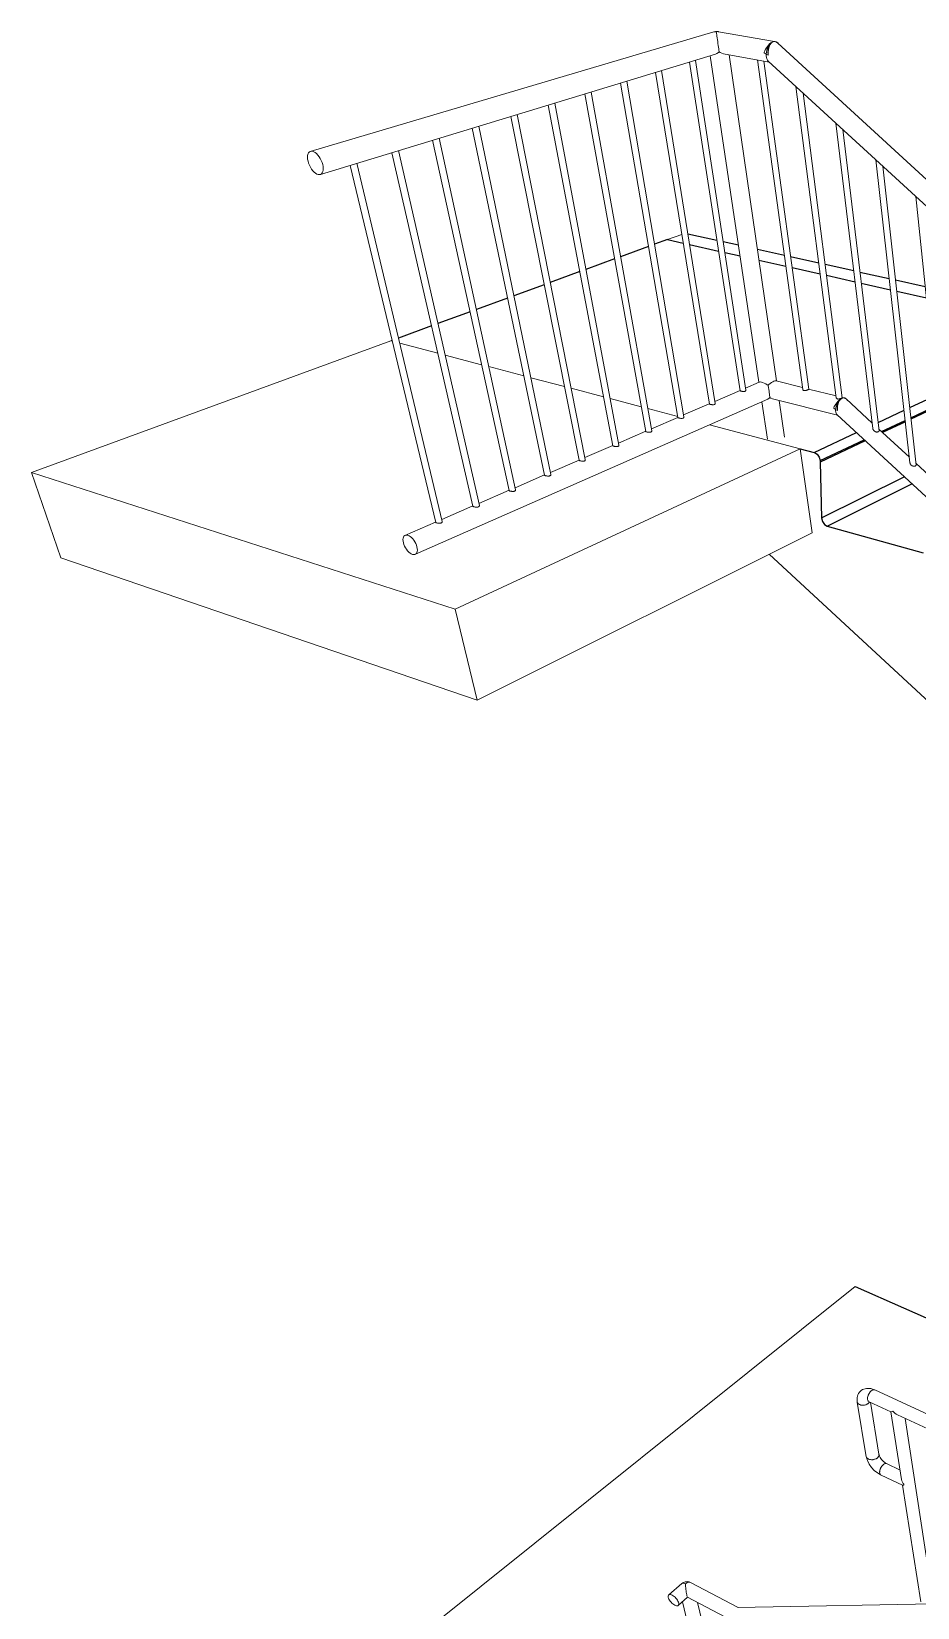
# Model space of a CAD drawing. Header units: millimetres. Extents: x 14140 to 38780, y -11415 to 1223.
# Drawn here: x 14140 to 17777, y -7166 to -699 of the extents above; entities that cross this region are included whole.
import ezdxf

# ---------------------------------------------------------------- set-up
doc = ezdxf.new("R2010")
doc.units = ezdxf.units.MM
doc.header["$MEASUREMENT"] = 0
for name, color, linetype in [('NewA-Ee_30_40-M_Floors', 7, 'Continuous'), ('NewA-Ee_35_10-M_StairsInternal', 7, 'Continuous'), ('NewA-Ss_25_15_60_05-M_BalustradeAndGuardingSystems', 7, 'Continuous')]:
    doc.layers.add(name, color=color, linetype=linetype)

# ---------------------------------------------------------------- blocks, each defined once
blk = doc.blocks.new('Section Elem_2_1', base_point=(19526.4, -6082.6))
at = {"layer": 'NewA-Ee_35_10-M_StairsInternal', "linetype": 'Continuous'}
for p, q in [((16673, -1580.7), (16558.2, -1622.7)), ((16750.3, -1552.4), (16697.3, -1571.8)), ((16750.3, -1552.4), (16814.8, -1566.9)), ((16841.2, -1572.8), (16959.9, -1599.5)), ((16985.7, -1605.2), (17048.3, -1619.3)), ((16533.6, -1631.7), (16415.7, -1674.9)), ((17126.1, -1636.8), (17236.4, -1661.6)), ((17261.8, -1667.3), (17377.4, -1693.3)), ((16244.3, -1737.6), (16119.8, -1783.2)), ((16390.7, -1684), (16269.6, -1728.3)), ((17402.9, -1699), (17520.5, -1725.4)), ((17546.1, -1731.2), (17665.7, -1758)), ((16094.2, -1792.6), (15966.2, -1839.4)), ((17691.4, -1763.8), (17813.2, -1791.2)), ((15940.1, -1849), (15808.5, -1897.2)), ((15782.1, -1906.8), (15646.6, -1956.4)), ((15619.9, -1966.2), (15615.6, -1967.8)), ((17744.7, -2241.9), (17854.8, -2190.3)), ((17614.7, -2302.8), (17721.6, -2252.7)), ((17749.3, -2283.4), (17859.1, -2231.5)), ((17859.7, -2237.6), (17750, -2289.6)), ((17629, -2340.2), (17726.3, -2294.3)), ((17727, -2300.4), (17633.7, -2344.6)), ((17352.6, -2425.5), (17525.7, -2344.4)), ((17376.7, -2459.5), (17557.7, -2373.9)), ((17562.5, -2378.3), (17376.8, -2466.2)), ((17295.4, -2410.5), (17352.6, -2425.5)), ((17352.6, -2425.5), (17353.9, -2425.8)), ((17353.9, -2425.8), (17364.8, -2432.6)), ((17364.8, -2432.6), (17373.3, -2445.1)), ((17373.3, -2445.1), (17376.7, -2459.5)), ((17376.7, -2459.5), (17376.8, -2466.2)), ((17376.8, -2466.2), (17382.7, -2694.2)), ((17382.7, -2694.2), (17722.6, -2525.9)), ((17406.4, -2728.5), (17754, -2554.9)), ((17382.7, -2694.2), (17386.5, -2708.7)), ((17386.5, -2708.7), (17395.3, -2721.3)), ((17395.3, -2721.3), (17406.4, -2728.5)), ((17406.4, -2728.5), (17799.4, -2838)), ((20722.2, -6133.5), (17168.2, -2843.6))]:
    blk.add_line(p, q, dxfattribs=at)
blk = doc.blocks.new('Section Elem_4_1', base_point=(19526.4, -6082.6))
at = {"layer": 'NewA-Ee_30_40-M_Floors', "color": 6, "linetype": 'Continuous', "lineweight": 13}
for p, q in [((16809, -1530.8), (16750.3, -1552.3)), ((16750.3, -1552.3), (16814.8, -1566.8)), ((16750.3, -1552.4), (16750.3, -1552.3)), ((16841.2, -1572.7), (16959.9, -1599.4)), ((16985.7, -1605.2), (17048.3, -1619.3)), ((17126.1, -1636.8), (17236.4, -1661.5)), ((17261.8, -1667.2), (17377.4, -1693.2)), ((17402.9, -1698.9), (17520.5, -1725.4)), ((17546.1, -1731.1), (17665.7, -1758)), ((17691.4, -1763.8), (17813.2, -1791.1)), ((17839, -1796.9), (17962.9, -1824.8)), ((17988.8, -1830.6), (18086.1, -1852.5)), ((18086.1, -1852.5), (18113.4, -1840.3)), ((18086.1, -1852.5), (18086.1, -1852.5)), ((18138, -1829.4), (18152.6, -1822.9))]:
    blk.add_line(p, q, dxfattribs=at)
at = {"layer": 'NewA-Ee_30_40-M_Floors', "linetype": 'Continuous'}
for p, q in [((16953.2, -1556.1), (16834.2, -1529.6)), ((17041.8, -1575.8), (16979, -1561.8)), ((17230.4, -1617.7), (17119.8, -1593.1)), ((17371.7, -1649.2), (17255.8, -1623.4)), ((17515.1, -1681.1), (17397.2, -1654.8)), ((17660.7, -1713.5), (17540.7, -1686.8)), ((17808.5, -1746.3), (17686.4, -1719.2)), ((17958.6, -1779.7), (17834.4, -1752.1)), ((18111.1, -1813.6), (17984.6, -1785.5)), ((18152.6, -1822.9), (18137.1, -1819.4)), ((18152.6, -1822.9), (18156.4, -1868.3))]:
    blk.add_line(p, q, dxfattribs=at)
blk = doc.blocks.new('Section Elem_5_1', base_point=(19526.4, -6082.6))
at = {"layer": 'NewA-Ee_30_40-M_Floors', "color": 6, "linetype": 'Continuous', "lineweight": 13}
for p, q in [((15615.5, -1967.7), (14140, -2507.9)), ((15620.5, -1969.1), (15615.5, -1967.7)), ((15807.7, -2018.4), (15651.6, -1977.3)), ((15987.6, -2065.8), (15837.9, -2026.3)), ((16160.7, -2111.4), (16017, -2073.5)), ((16327.4, -2155.3), (16189.4, -2119)), ((16488.1, -2197.7), (16355.3, -2162.7)), ((16643, -2238.5), (16515.3, -2204.8)), ((16792.4, -2277.9), (16669.5, -2245.5)), ((17295.4, -2410.4), (16923, -2312.3)), ((15878.8, -3068.4), (17295.4, -2410.4)), ((17344.1, -2755.9), (17295.4, -2410.4)), ((14140, -2507.9), (15878.8, -3068.4)), ((14140, -2507.9), (14259.8, -2857.8)), ((15968.7, -3442.1), (17344.1, -2755.9)), ((14259.8, -2857.8), (15968.7, -3442.1)), ((15968.7, -3442.1), (15878.8, -3068.4))]:
    blk.add_line(p, q, dxfattribs=at)
blk = doc.blocks.new('Section Elem_6_1', base_point=(19526.4, -6082.6))
at = {"layer": 'NewA-Ee_30_40-M_Floors', "color": 6, "linetype": 'Continuous', "lineweight": 13}
blk.add_line((17520.6, -5848.7), (15765.8, -7254.6), dxfattribs=at)
at = {"layer": 'NewA-Ee_30_40-M_Floors', "linetype": 'Continuous'}
blk.add_line((17520.6, -5848.7), (18629.3, -6336.3), dxfattribs=at)
blk = doc.blocks.new('Section Elem_8_1', base_point=(19526.4, -6082.6))
at = {"layer": 'NewA-Ss_25_15_60_05-M_BalustradeAndGuardingSystems', "color": 6, "linetype": 'Continuous', "lineweight": 13}
for p, q in [((16941.4, -700.4), (15283.6, -1190.5)), ((16941.4, -700.4), (16946, -699.3)), ((16943.2, -699.9), (16941.4, -700.4)), ((16943.2, -699.9), (16946.9, -699.1)), ((16946, -699.3), (16950.9, -699.5)), ((16947.9, -698.9), (16946.9, -699.1)), ((16949, -698.7), (16947.9, -698.9)), ((16950.2, -698.6), (16949, -698.7)), ((16951.4, -698.5), (16950.2, -698.6)), ((16955.7, -698.8), (16950.9, -699.5)), ((16950.9, -699.5), (16951.3, -702.5)), ((16951.3, -702.5), (16951.8, -706.6)), ((16952.5, -698.5), (16951.4, -698.5)), ((16951.8, -706.6), (16952.6, -711.8)), ((16953.7, -698.6), (16952.5, -698.5)), ((16954.7, -698.6), (16953.7, -698.6)), ((16958.7, -699.1), (16954.7, -698.6)), ((16960.5, -699.4), (16955.7, -698.8)), ((16960.5, -699.4), (16958.7, -699.1)), ((17189.8, -739.8), (16960.5, -699.4)), ((16952.6, -711.8), (16953.5, -718)), ((16953.5, -718), (16954.4, -724.9)), ((16954.4, -724.9), (16955.5, -732.4)), ((16955.5, -732.4), (16956.6, -740.1)), ((16956.6, -740.1), (16957.8, -748)), ((16957.8, -748), (16958.9, -755.6)), ((16958.9, -755.6), (16960, -762.8)), ((16960, -762.8), (16960.9, -769.4)), ((16960.9, -769.4), (16961.8, -775.2)), ((16961.8, -775.2), (16962.5, -779.9)), ((17150, -777.6), (17152.9, -771.4)), ((17152.9, -771.4), (17156.4, -765.3)), ((17156.4, -765.3), (17160.5, -759.5)), ((17158, -776.1), (17160.3, -768.9)), ((17160.3, -768.9), (17163.3, -762.1)), ((17160.5, -759.5), (17165, -754.1)), ((17163.1, -777), (17164.2, -769.5)), ((17163.3, -762.1), (17166.9, -755.9)), ((17164.6, -772.8), (17163.7, -781.3)), ((17164.2, -769.5), (17166, -762.5)), ((17166.3, -764.8), (17164.6, -772.8)), ((17165, -754.1), (17169.8, -749.5)), ((17166, -762.5), (17168.6, -756.2)), ((17168.8, -757.7), (17166.3, -764.8)), ((17166.9, -755.9), (17170.9, -750.5)), ((17168.6, -756.2), (17171.9, -750.7)), ((17172, -751.5), (17168.8, -757.7)), ((17169.8, -749.5), (17174.8, -745.6)), ((17170.9, -750.5), (17175.3, -746.1)), ((17171.9, -750.7), (17175.7, -746.2)), ((17175.7, -746.5), (17172, -751.5)), ((17174.8, -745.6), (17179.7, -742.6)), ((17175.3, -746.1), (17180, -742.8)), ((17180, -742.8), (17175.7, -746.5)), ((17175.7, -746.2), (17180, -742.8)), ((17179.7, -742.6), (17184.5, -740.7)), ((17184.5, -740.7), (17189.1, -739.8)), ((17189.1, -739.8), (17193.1, -740)), ((17194.1, -740.9), (17189.3, -740)), ((17189.3, -740), (17194.1, -740.5)), ((17189.3, -740), (17193.7, -740.5)), ((17193.1, -740), (17196.7, -741.2)), ((17193.7, -740.5), (17194.1, -740.5)), ((17194.1, -740.5), (17198.8, -742.4)), ((17198.9, -743.2), (17194.1, -740.9)), ((17196.7, -741.2), (17197.6, -741.9)), ((17198.8, -742.4), (17203.2, -745.6)), ((17203.3, -747), (17198.9, -743.2)), ((17203.2, -745.6), (17207.2, -749.9)), ((17203.3, -747), (22734.3, -5815.2)), ((17207.2, -749.9), (17208.2, -751.5)), ((16947.5, -791.8), (15326.4, -1284.7)), ((16840.3, -824.4), (17048.3, -2172.6)), ((16865.2, -816.8), (17072, -2170.1)), ((16925.8, -798.4), (17125.6, -2138)), ((16953.6, -788.9), (16947.5, -791.8)), ((16959.7, -784.5), (16953.6, -788.9)), ((16962.8, -781.7), (16959.7, -784.5)), ((16962.5, -779.9), (16962.8, -781.7)), ((16966.6, -784.2), (16962.8, -781.7)), ((16974, -787.8), (16966.6, -784.2)), ((16980.8, -790), (16974, -787.8)), ((16980.8, -790), (17168.2, -823.9)), ((17004.3, -794.2), (17197.8, -2132.6)), ((17119.5, -815.1), (17306.4, -2167.8)), ((17146, -819.9), (17330.1, -2166.7)), ((17147.4, -786.3), (17147.9, -783.8)), ((17147.4, -786.3), (17155.7, -790.9)), ((17147.9, -783.8), (17150, -777.6)), ((17155.7, -790.9), (17156.4, -783.5)), ((17164, -795.3), (17155.7, -790.9)), ((17155.7, -790.9), (17155.7, -798)), ((17155.7, -798), (17156.6, -804.6)), ((17156.4, -783.5), (17158, -776.1)), ((17156.6, -804.6), (17158.3, -810.6)), ((17158.3, -810.6), (17160.7, -815.7)), ((17160.7, -815.7), (17163.7, -819.8)), ((17162.9, -784.7), (17163.1, -777)), ((17163.5, -792.3), (17162.9, -784.7)), ((17164, -795.3), (17163.5, -792.3)), ((17163.7, -781.3), (17163.6, -790.1)), ((17163.6, -790.1), (17164, -795.3)), ((22685.3, -5882), (17163.7, -819.8)), ((16583.6, -902.4), (16817.6, -2280.2)), ((16700.9, -866.7), (16922.3, -2227.1)), ((16726.2, -859.1), (16946.2, -2224.5)), ((16411.5, -954.7), (16661.2, -2339.9)), ((16437.5, -946.8), (16685.9, -2337.3)), ((16558.1, -910.2), (16793.3, -2282.9)), ((17277.5, -924.1), (17443.5, -2202.2)), ((17306.8, -951), (17467.4, -2201.1)), ((16261.2, -1000.4), (16526.1, -2398.4)), ((16287.5, -992.4), (16551.1, -2395.6)), ((15948.6, -1095.5), (16245.9, -2519.5)), ((15975.7, -1087.2), (16271.7, -2516.7)), ((16107, -1047.3), (16387.7, -2458.2)), ((16133.7, -1039.2), (16413.1, -2455.4)), ((17441.4, -1074.3), (17593.7, -2328.1)), ((15786, -1144.9), (16100.7, -2582.4)), ((15813.5, -1136.6), (16126.9, -2579.4)), ((17470.4, -1101), (17618.8, -2337.4)), ((15273, -1208), (15272.7, -1215)), ((15272.7, -1215), (15273.4, -1222.8)), ((15274.3, -1201.9), (15273, -1208)), ((15273.4, -1222.8), (15275, -1230.9)), ((15276.6, -1196.8), (15274.3, -1201.9)), ((15279.7, -1193), (15276.6, -1196.8)), ((15283.6, -1190.5), (15279.7, -1193)), ((15288.1, -1189.5), (15283.6, -1190.5)), ((15293.2, -1189.9), (15288.1, -1189.5)), ((15298.6, -1191.8), (15293.2, -1189.9)), ((15304.2, -1195.1), (15298.6, -1191.8)), ((15309.9, -1199.7), (15304.2, -1195.1)), ((15315.4, -1205.5), (15309.9, -1199.7)), ((15320.6, -1212.2), (15315.4, -1205.5)), ((15325.3, -1219.7), (15320.6, -1212.2)), ((15329.4, -1227.8), (15325.3, -1219.7)), ((15332.7, -1236.1), (15329.4, -1227.8)), ((15619, -1195.7), (15951.8, -2646.7)), ((15646.9, -1187.2), (15978.4, -2643.7)), ((17605.5, -1224.8), (17745.9, -2468.4)), ((15275, -1230.9), (15277.5, -1239.3)), ((15277.5, -1239.3), (15280.8, -1247.6)), ((15280.8, -1247.6), (15284.9, -1255.6)), ((15284.9, -1255.6), (15289.6, -1263)), ((15289.6, -1263), (15294.8, -1269.7)), ((15294.8, -1269.7), (15300.2, -1275.4)), ((15300.2, -1275.4), (15305.8, -1280)), ((15305.8, -1280), (15311.4, -1283.3)), ((15311.4, -1283.3), (15316.8, -1285.2)), ((15316.8, -1285.2), (15321.9, -1285.7)), ((15321.9, -1285.7), (15326.4, -1284.7)), ((15326.4, -1284.7), (15330.3, -1282.3)), ((15330.3, -1282.3), (15333.4, -1278.5)), ((15335.2, -1244.5), (15332.7, -1236.1)), ((15333.4, -1278.5), (15335.7, -1273.5)), ((15336.8, -1252.7), (15335.2, -1244.5)), ((15335.7, -1273.5), (15337.1, -1267.4)), ((15337.4, -1260.4), (15336.8, -1252.7)), ((15337.1, -1267.4), (15337.4, -1260.4)), ((15447.4, -1247.9), (15799.1, -2712.8)), ((15475.7, -1239.3), (15826.2, -2709.6)), ((17634.3, -1251.2), (17770.9, -2477.6)), ((17769.9, -1375.5), (17898.4, -2608.9)), ((17182.8, -2135.9), (17187.4, -2133.6)), ((17187.4, -2133.6), (17191.3, -2132.2)), ((17191.3, -2132.2), (17194.4, -2131.8)), ((17194.4, -2131.8), (17196.7, -2132.3)), ((17196.7, -2132.3), (17305.2, -2159.4)), ((17048.2, -2171.5), (16944.9, -2216.2)), ((17048.3, -2172.6), (17048.6, -2172.7)), ((17048.7, -2172.9), (17048.6, -2172.7)), ((17049.5, -2173.3), (17048.7, -2172.9)), ((17050.5, -2173.7), (17049.5, -2173.3)), ((17051.9, -2173.9), (17050.5, -2173.7)), ((17053.6, -2174.4), (17051.9, -2173.9)), ((17055.4, -2174.8), (17053.6, -2174.4)), ((17057.4, -2175.1), (17055.4, -2174.8)), ((17057.9, -2175.1), (17057.4, -2175.1)), ((17059.6, -2175.4), (17057.9, -2175.1)), ((17061.7, -2175.7), (17059.6, -2175.4)), ((17063.8, -2175.7), (17061.7, -2175.7)), ((17065.7, -2175.5), (17063.8, -2175.7)), ((17067.5, -2175.2), (17065.7, -2175.5)), ((17069.1, -2174.7), (17067.5, -2175.2)), ((17070.3, -2174), (17069.1, -2174.7)), ((17071.3, -2173.1), (17070.3, -2174)), ((17126.6, -2137.6), (17070.7, -2161.8)), ((17071.9, -2172.2), (17071.3, -2173.1)), ((17072.1, -2171.1), (17071.9, -2172.2)), ((17072, -2170.1), (17072.1, -2171.1)), ((17126.6, -2137.6), (17128.7, -2136.8)), ((17128.7, -2136.8), (17131.8, -2136.7)), ((17131.8, -2136.7), (17136, -2137.5)), ((17136, -2137.5), (17141.1, -2139.1)), ((17141.1, -2139.1), (17147, -2141.4)), ((17147, -2141.4), (17153.5, -2144.3)), ((17153.5, -2144.3), (17160.3, -2147.8)), ((17160.3, -2147.8), (17163.8, -2149.8)), ((17163.8, -2149.8), (17166.6, -2147.4)), ((17163.8, -2149.8), (17164.2, -2153.1)), ((17164.2, -2153.1), (17165.2, -2160)), ((17165.2, -2160), (17166.2, -2167)), ((17166.2, -2167), (17167.2, -2173.9)), ((17166.6, -2147.4), (17172.2, -2142.9)), ((17167.2, -2173.9), (17168.2, -2180.4)), ((17168.2, -2180.4), (17169.1, -2186.4)), ((17169.1, -2186.4), (17169.9, -2191.7)), ((17169.9, -2191.7), (17170.5, -2196.1)), ((17170.5, -2196.1), (17171.1, -2199.5)), ((17172.2, -2142.9), (17177.7, -2139)), ((17177.7, -2139), (17182.8, -2135.9)), ((17306.4, -2167.8), (17306.5, -2168.9)), ((17306.5, -2168.9), (17307.1, -2169.9)), ((17307.1, -2169.9), (17307.9, -2170.7)), ((17307.9, -2170.7), (17309.1, -2171.4)), ((17309.1, -2171.4), (17310.5, -2171.9)), ((17310.5, -2171.9), (17312.1, -2172.2)), ((17314, -2172.2), (17312.1, -2172.2)), ((17315.9, -2172.1), (17314, -2172.2)), ((17317.9, -2171.8), (17315.9, -2172.1)), ((17319.9, -2171.2), (17317.9, -2171.8)), ((17321.4, -2170.7), (17319.9, -2171.2)), ((17321.4, -2170.7), (17321.9, -2170.5)), ((17323.8, -2170), (17321.9, -2170.5)), ((17325.5, -2169.3), (17323.8, -2170)), ((17327, -2168.6), (17325.5, -2169.3)), ((17327, -2168.6), (17328.2, -2168.1)), ((17329.2, -2167.6), (17328.2, -2168.1)), ((17329.8, -2167.1), (17329.2, -2167.6)), ((17329.9, -2166.9), (17329.8, -2167.1)), ((17329.9, -2165.6), (17442.4, -2193.8)), ((17329.9, -2166.9), (17330.1, -2166.7)), ((17162.7, -2206.8), (15716.7, -2843.2)), ((16922.1, -2226), (16816.2, -2271.8)), ((16922.3, -2227.1), (16922.5, -2227.3)), ((16922.6, -2227.4), (16922.5, -2227.3)), ((16923.4, -2227.8), (16922.6, -2227.4)), ((16924.4, -2228.2), (16923.4, -2227.8)), ((16925.8, -2228.5), (16924.4, -2228.2)), ((16927.5, -2229), (16925.8, -2228.5)), ((16929.4, -2229.4), (16927.5, -2229)), ((16931.4, -2229.7), (16929.4, -2229.4)), ((16931.9, -2229.7), (16931.4, -2229.7)), ((16933.5, -2230), (16931.9, -2229.7)), ((16935.7, -2230.2), (16933.5, -2230)), ((16937.8, -2230.3), (16935.7, -2230.2)), ((16939.8, -2230.1), (16937.8, -2230.3)), ((16941.6, -2229.7), (16939.8, -2230.1)), ((16943.2, -2229.2), (16941.6, -2229.7)), ((16944.5, -2228.5), (16943.2, -2229.2)), ((16945.5, -2227.7), (16944.5, -2228.5)), ((16946.1, -2226.7), (16945.5, -2227.7)), ((16946.4, -2225.6), (16946.1, -2226.7)), ((16946.2, -2224.5), (16946.4, -2225.6)), ((17137.6, -2217.9), (17160.4, -2370.8)), ((17168.4, -2203.1), (17162.7, -2206.8)), ((17171.2, -2200.7), (17168.4, -2203.1)), ((17171.1, -2199.5), (17171.2, -2200.7)), ((17174.7, -2202.6), (17171.2, -2200.7)), ((17181.4, -2205.4), (17174.7, -2202.6)), ((17448.6, -2273.3), (17181.4, -2205.4)), ((17209.4, -2212.5), (17231.1, -2363)), ((17432.8, -2244.8), (17433.3, -2242.8)), ((17432.8, -2244.8), (17440.4, -2249.3)), ((17433.3, -2242.8), (17435.3, -2237.7)), ((17435.3, -2237.7), (17438.1, -2232.5)), ((17438.1, -2232.5), (17441.4, -2227.2)), ((17440.4, -2249.3), (17440.3, -2255.2)), ((17440.3, -2255.2), (17440.9, -2260.5)), ((17440.4, -2249.3), (17441.2, -2243.1)), ((17448.1, -2253.7), (17440.4, -2249.3)), ((17440.9, -2260.5), (17442.3, -2265.1)), ((17441.2, -2243.1), (17442.7, -2236.8)), ((17441.4, -2227.2), (17445.2, -2222.1)), ((17442.7, -2236.8), (17444.9, -2230.5)), ((17443.5, -2202.2), (17443.7, -2203.3)), ((17443.7, -2203.3), (17444.2, -2204.3)), ((17444.2, -2204.3), (17445.1, -2205.1)), ((17444.9, -2230.5), (17447.7, -2224.5)), ((17445.1, -2205.1), (17446.3, -2205.8)), ((17445.2, -2222.1), (17449.4, -2217.3)), ((17446.3, -2205.8), (17447.7, -2206.3)), ((17447.2, -2244.7), (17447.5, -2238)), ((17447.7, -2251.2), (17447.2, -2244.7)), ((17447.5, -2238), (17448.5, -2231.4)), ((17447.7, -2206.3), (17449.4, -2206.6)), ((17447.7, -2224.5), (17451.1, -2218.8)), ((17448.1, -2253.7), (17447.7, -2251.2)), ((17448, -2241.6), (17447.8, -2249.2)), ((17447.8, -2249.2), (17448.1, -2253.7)), ((17448.9, -2234.2), (17448, -2241.6)), ((17448.5, -2231.4), (17450.3, -2225.1)), ((17450.5, -2227), (17448.9, -2234.2)), ((17451.3, -2206.7), (17449.4, -2206.6)), ((17449.4, -2217.3), (17453.8, -2212.9)), ((17450.3, -2225.1), (17452.7, -2219.3)), ((17452.8, -2220.5), (17450.5, -2227)), ((17451.1, -2218.8), (17454.8, -2213.8)), ((17453.2, -2206.5), (17451.3, -2206.7)), ((17452.7, -2219.3), (17455.6, -2214)), ((17455.7, -2214.7), (17452.8, -2220.5)), ((17455.2, -2206.2), (17453.2, -2206.5)), ((17453.8, -2212.9), (17458.3, -2209.1)), ((17454.8, -2213.8), (17458.8, -2209.5)), ((17457.3, -2205.6), (17455.2, -2206.2)), ((17455.6, -2214), (17459.1, -2209.6)), ((17459.2, -2209.9), (17455.7, -2214.7)), ((17458.8, -2205.1), (17457.3, -2205.6)), ((17458.3, -2209.1), (17462.8, -2206)), ((17458.8, -2205.1), (17459.2, -2205)), ((17458.8, -2209.5), (17463, -2206.1)), ((17459.1, -2209.6), (17463, -2206.1)), ((17461.1, -2204.4), (17459.2, -2205)), ((17463, -2206.1), (17459.2, -2209.9)), ((17462.8, -2203.7), (17461.1, -2204.4)), ((17464.3, -2203), (17462.8, -2203.7)), ((17462.8, -2206), (17467.2, -2203.6)), ((17464.3, -2203), (17465.6, -2202.5)), ((17466.5, -2202), (17465.6, -2202.5)), ((17467.1, -2201.4), (17466.5, -2202)), ((17466.6, -2203.9), (17467.1, -2203.7)), ((17467.1, -2201.3), (17467.4, -2201.1)), ((17467.1, -2201.3), (17467.1, -2201.4)), ((17467.1, -2203.7), (17467.4, -2203.6)), ((17467.2, -2200), (17474.2, -2201.7)), ((17467.2, -2203.6), (17471.2, -2202.2)), ((17471.2, -2202.2), (17474.8, -2201.6)), ((17471.4, -2202.3), (17475.3, -2202)), ((17471.4, -2202.3), (17475.6, -2202.1)), ((17475.7, -2202.4), (17471.4, -2202.3)), ((17474.8, -2201.6), (17477.9, -2202)), ((17475.3, -2202), (17478.9, -2202.9)), ((17475.6, -2202.1), (17479.8, -2203.1)), ((17479.9, -2203.8), (17475.7, -2202.4)), ((17477.9, -2202), (17480.4, -2203.2)), ((17478.9, -2202.9), (17479.8, -2203.1)), ((17479.8, -2203.1), (17483.7, -2205.2)), ((17483.8, -2206.4), (17479.9, -2203.8)), ((17480.4, -2203.2), (17480.9, -2203.7)), ((17483.7, -2205.2), (17487.2, -2208.3)), ((17483.8, -2206.4), (17590.9, -2305.1)), ((17487.2, -2208.3), (17490, -2212.1)), ((16793.1, -2281.8), (16684.4, -2328.8)), ((16793.3, -2282.9), (16793.5, -2283)), ((16793.6, -2283.2), (16793.5, -2283)), ((16794.3, -2283.6), (16793.6, -2283.2)), ((16795.4, -2284), (16794.3, -2283.6)), ((16796.8, -2284.3), (16795.4, -2284)), ((16798.5, -2284.8), (16796.8, -2284.3)), ((16800.4, -2285.2), (16798.5, -2284.8)), ((16802.4, -2285.5), (16800.4, -2285.2)), ((16802.9, -2285.5), (16802.4, -2285.5)), ((16804.6, -2285.9), (16802.9, -2285.5)), ((16806.8, -2286.1), (16804.6, -2285.9)), ((16809, -2286.1), (16806.8, -2286.1)), ((16811, -2285.9), (16809, -2286.1)), ((16812.8, -2285.6), (16811, -2285.9)), ((16814.4, -2285), (16812.8, -2285.6)), ((16815.8, -2284.3), (16814.4, -2285)), ((16816.8, -2283.4), (16815.8, -2284.3)), ((16817.4, -2282.4), (16816.8, -2283.4)), ((16817.7, -2281.4), (16817.4, -2282.4)), ((16817.6, -2280.2), (16817.7, -2281.4)), ((17442.3, -2265.1), (17444.3, -2268.9)), ((17444.3, -2268.9), (17447, -2271.8)), ((17447, -2271.8), (21548.4, -6053.4)), ((17593.7, -2328.1), (17594, -2330.1)), ((16661, -2338.9), (16549.5, -2387.1)), ((16661.2, -2339.9), (16661.5, -2340.1)), ((16661.6, -2340.3), (16661.5, -2340.1)), ((16662.3, -2340.8), (16661.6, -2340.3)), ((16663.4, -2341.2), (16662.3, -2340.8)), ((16664.7, -2341.4), (16663.4, -2341.2)), ((16666.4, -2342), (16664.7, -2341.4)), ((16668.4, -2342.4), (16666.4, -2342)), ((16670.4, -2342.7), (16668.4, -2342.4)), ((16671, -2342.7), (16670.4, -2342.7)), ((16672.6, -2343), (16671, -2342.7)), ((16674.9, -2343.2), (16672.6, -2343)), ((16677.1, -2343.3), (16674.9, -2343.2)), ((16679.1, -2343.1), (16677.1, -2343.3)), ((16681, -2342.7), (16679.1, -2343.1)), ((16682.7, -2342.1), (16681, -2342.7)), ((16684, -2341.4), (16682.7, -2342.1)), ((16685.1, -2340.5), (16684, -2341.4)), ((16685.7, -2339.5), (16685.1, -2340.5)), ((16686, -2338.4), (16685.7, -2339.5)), ((16685.9, -2337.3), (16686, -2338.4)), ((17594, -2330.1), (17594.7, -2332.2)), ((17594.7, -2332.2), (17595.7, -2334.2)), ((17595.7, -2334.2), (17597.1, -2336)), ((17597.1, -2336), (17598.7, -2337.7)), ((17598.7, -2337.7), (17600.5, -2339.2)), ((17602.5, -2340.4), (17600.5, -2339.2)), ((17604.6, -2341.3), (17602.5, -2340.4)), ((17606.7, -2341.9), (17604.6, -2341.3)), ((17608.9, -2342.1), (17606.7, -2341.9)), ((17610.4, -2342), (17608.9, -2342.1)), ((17610.4, -2342), (17610.9, -2342)), ((17612.8, -2341.9), (17610.9, -2342)), ((17614.6, -2341.5), (17612.8, -2341.9)), ((17616, -2340.8), (17614.6, -2341.5)), ((17616, -2340.8), (17617.2, -2340.3)), ((17618.1, -2339.4), (17617.2, -2340.3)), ((17617.9, -2330), (17743.4, -2445.6)), ((17618.6, -2338.4), (17618.1, -2339.4)), ((17618.7, -2338.1), (17618.6, -2338.4)), ((17618.7, -2338.1), (17618.8, -2337.4)), ((16387.5, -2457.1), (16269.9, -2508)), ((16525.9, -2397.3), (16411.4, -2446.8)), ((16413.2, -2456.6), (16412.8, -2457.8)), ((16413.1, -2455.4), (16413.2, -2456.6)), ((16526.1, -2398.4), (16526.3, -2398.6)), ((16526.4, -2398.7), (16526.3, -2398.6)), ((16527.1, -2399.2), (16526.4, -2398.7)), ((16528.2, -2399.6), (16527.1, -2399.2)), ((16529.6, -2399.9), (16528.2, -2399.6)), ((16531.3, -2400.5), (16529.6, -2399.9)), ((16533.2, -2400.9), (16531.3, -2400.5)), ((16535.3, -2401.2), (16533.2, -2400.9)), ((16535.8, -2401.2), (16535.3, -2401.2)), ((16537.5, -2401.5), (16535.8, -2401.2)), ((16539.8, -2401.8), (16537.5, -2401.5)), ((16542, -2401.8), (16539.8, -2401.8)), ((16544.1, -2401.6), (16542, -2401.8)), ((16546.1, -2401.2), (16544.1, -2401.6)), ((16547.7, -2400.6), (16546.1, -2401.2)), ((16549.1, -2399.9), (16547.7, -2400.6)), ((16550.2, -2399), (16549.1, -2399.9)), ((16550.9, -2397.9), (16550.2, -2399)), ((16551.2, -2396.8), (16550.9, -2397.9)), ((16551.1, -2395.6), (16551.2, -2396.8)), ((16245.7, -2518.4), (16125, -2570.6)), ((16245.9, -2519.5), (16246.1, -2519.8)), ((16246.2, -2519.9), (16246.1, -2519.8)), ((16246.9, -2520.4), (16246.2, -2519.9)), ((16247.9, -2520.9), (16246.9, -2520.4)), ((16249.3, -2521.2), (16247.9, -2520.9)), ((16251, -2521.8), (16249.3, -2521.2)), ((16253, -2522.2), (16251, -2521.8)), ((16268.1, -2521.9), (16266.3, -2522.5)), ((16269.5, -2521.1), (16268.1, -2521.9)), ((16270.7, -2520.1), (16269.5, -2521.1)), ((16271.4, -2519), (16270.7, -2520.1)), ((16271.8, -2517.9), (16271.4, -2519)), ((16271.7, -2516.7), (16271.8, -2517.9)), ((16387.7, -2458.2), (16387.9, -2458.5)), ((16388, -2458.6), (16387.9, -2458.5)), ((16388.7, -2459.1), (16388, -2458.6)), ((16389.7, -2459.5), (16388.7, -2459.1)), ((16391.1, -2459.8), (16389.7, -2459.5)), ((16392.8, -2460.4), (16391.1, -2459.8)), ((16394.8, -2460.8), (16392.8, -2460.4)), ((16396.9, -2461.1), (16394.8, -2460.8)), ((16397.4, -2461.1), (16396.9, -2461.1)), ((16399.2, -2461.5), (16397.4, -2461.1)), ((16401.5, -2461.7), (16399.2, -2461.5)), ((16403.7, -2461.7), (16401.5, -2461.7)), ((16405.9, -2461.5), (16403.7, -2461.7)), ((16407.9, -2461.1), (16405.9, -2461.5)), ((16409.6, -2460.5), (16407.9, -2461.1)), ((16411, -2459.7), (16409.6, -2460.5)), ((16412.1, -2458.8), (16411, -2459.7)), ((16412.8, -2457.8), (16412.1, -2458.8)), ((17745.9, -2468.4), (17746.3, -2470.5)), ((17746.3, -2470.5), (17747, -2472.5)), ((17747, -2472.5), (17748, -2474.5)), ((17748, -2474.5), (17749.3, -2476.4)), ((17749.3, -2476.4), (17750.9, -2478.1)), ((17750.9, -2478.1), (17752.8, -2479.5)), ((17754.8, -2480.7), (17752.8, -2479.5)), ((17756.9, -2481.6), (17754.8, -2480.7)), ((17759, -2482.2), (17756.9, -2481.6)), ((17761.1, -2482.4), (17759, -2482.2)), ((17762.7, -2482.3), (17761.1, -2482.4)), ((17762.7, -2482.3), (17763.1, -2482.4)), ((17765.1, -2482.3), (17763.1, -2482.4)), ((17766.8, -2481.8), (17765.1, -2482.3)), ((17768.2, -2481.1), (17766.8, -2481.8)), ((17768.2, -2481.1), (17769.4, -2480.5)), ((17770.3, -2479.7), (17769.4, -2480.5)), ((17770.1, -2470.2), (17896, -2586.3)), ((17770.8, -2478.6), (17770.3, -2479.7)), ((17770.8, -2478.3), (17770.9, -2477.6)), ((17770.8, -2478.3), (17770.8, -2478.6)), ((16100.4, -2581.2), (15976.4, -2634.9)), ((16100.7, -2582.4), (16100.8, -2582.6)), ((16100.9, -2582.8), (16100.8, -2582.6)), ((16101.6, -2583.3), (16100.9, -2582.8)), ((16102.6, -2583.7), (16101.6, -2583.3)), ((16104, -2584.1), (16102.6, -2583.7)), ((16105.8, -2584.7), (16104, -2584.1)), ((16107.7, -2585.1), (16105.8, -2584.7)), ((16109.9, -2585.4), (16107.7, -2585.1)), ((16110.5, -2585.4), (16109.9, -2585.4)), ((16112.2, -2585.7), (16110.5, -2585.4)), ((16114.6, -2586), (16112.2, -2585.7)), ((16117, -2586), (16114.6, -2586)), ((16119.2, -2585.8), (16117, -2586)), ((16121.2, -2585.3), (16119.2, -2585.8)), ((16123, -2584.7), (16121.2, -2585.3)), ((16124.5, -2583.9), (16123, -2584.7)), ((16125.7, -2582.9), (16124.5, -2583.9)), ((16126.5, -2581.8), (16125.7, -2582.9)), ((16126.9, -2580.6), (16126.5, -2581.8)), ((16126.9, -2579.4), (16126.9, -2580.6)), ((16255.2, -2522.5), (16253, -2522.2)), ((16255.7, -2522.5), (16255.2, -2522.5)), ((16257.5, -2522.8), (16255.7, -2522.5)), ((16259.8, -2523.1), (16257.5, -2522.8)), ((16262.1, -2523.1), (16259.8, -2523.1)), ((16264.3, -2522.9), (16262.1, -2523.1)), ((16266.3, -2522.5), (16264.3, -2522.9)), ((15951.5, -2645.6), (15824, -2700.7)), ((15951.8, -2646.7), (15951.9, -2647)), ((15952, -2647.1), (15951.9, -2647)), ((15952.7, -2647.7), (15952, -2647.1)), ((15953.7, -2648.2), (15952.7, -2647.7)), ((15955.1, -2648.5), (15953.7, -2648.2)), ((15956.8, -2649.1), (15955.1, -2648.5)), ((15958.8, -2649.6), (15956.8, -2649.1)), ((15961, -2649.8), (15958.8, -2649.6)), ((15961.6, -2649.9), (15961, -2649.8)), ((15963.4, -2650.2), (15961.6, -2649.9)), ((15965.8, -2650.4), (15963.4, -2650.2)), ((15968.2, -2650.4), (15965.8, -2650.4)), ((15970.5, -2650.2), (15968.2, -2650.4)), ((15972.6, -2649.8), (15970.5, -2650.2)), ((15974.4, -2649.1), (15972.6, -2649.8)), ((15976, -2648.3), (15974.4, -2649.1)), ((15977.2, -2647.3), (15976, -2648.3)), ((15978, -2646.2), (15977.2, -2647.3)), ((15978.4, -2645), (15978, -2646.2)), ((15978.4, -2643.7), (15978.4, -2645)), ((15798.9, -2711.6), (15671.8, -2766.5)), ((15799.1, -2712.8), (15799.3, -2713)), ((15799.3, -2713.2), (15799.3, -2713)), ((15800, -2713.8), (15799.3, -2713.2)), ((15801, -2714.2), (15800, -2713.8)), ((15802.4, -2714.6), (15801, -2714.2)), ((15804.2, -2715.2), (15802.4, -2714.6)), ((15806.2, -2715.6), (15804.2, -2715.2)), ((15808.4, -2715.9), (15806.2, -2715.6)), ((15809, -2716), (15808.4, -2715.9)), ((15810.8, -2716.3), (15809, -2716)), ((15820.1, -2715.8), (15818, -2716.3)), ((15822, -2715.2), (15820.1, -2715.8)), ((15823.6, -2714.3), (15822, -2715.2)), ((15824.9, -2713.3), (15823.6, -2714.3)), ((15825.7, -2712.2), (15824.9, -2713.3)), ((15826.2, -2710.9), (15825.7, -2712.2)), ((15826.2, -2709.6), (15826.2, -2710.9)), ((15665.2, -2777.8), (15664.7, -2783.3)), ((15666.6, -2773), (15665.2, -2777.8)), ((15668.8, -2769.2), (15666.6, -2773)), ((15671.8, -2766.5), (15668.8, -2769.2)), ((15675.5, -2765), (15671.8, -2766.5)), ((15679.8, -2764.7), (15675.5, -2765)), ((15684.5, -2765.6), (15679.8, -2764.7)), ((15689.5, -2767.7), (15684.5, -2765.6)), ((15694.7, -2770.9), (15689.5, -2767.7)), ((15699.9, -2775.2), (15694.7, -2770.9)), ((15704.8, -2780.4), (15699.9, -2775.2)), ((15709.5, -2786.3), (15704.8, -2780.4)), ((15813.3, -2716.5), (15810.8, -2716.3)), ((15815.7, -2716.5), (15813.3, -2716.5)), ((15818, -2716.3), (15815.7, -2716.5)), ((15664.7, -2783.3), (15665.1, -2789.6)), ((15665.1, -2789.6), (15666.4, -2796.2)), ((15666.4, -2796.2), (15668.5, -2803.2)), ((15668.5, -2803.2), (15671.4, -2810.2)), ((15671.4, -2810.2), (15675, -2817)), ((15675, -2817), (15679.2, -2823.4)), ((15679.2, -2823.4), (15683.8, -2829.3)), ((15683.8, -2829.3), (15688.8, -2834.5)), ((15688.8, -2834.5), (15693.9, -2838.7)), ((15693.9, -2838.7), (15699, -2842)), ((15699, -2842), (15704, -2844.1)), ((15704, -2844.1), (15708.7, -2845)), ((15708.7, -2845), (15713, -2844.7)), ((15713.7, -2792.8), (15709.5, -2786.3)), ((15713, -2844.7), (15716.7, -2843.2)), ((15717.3, -2799.7), (15713.7, -2792.8)), ((15716.7, -2843.2), (15719.7, -2840.5)), ((15720.2, -2806.7), (15717.3, -2799.7)), ((15719.7, -2840.5), (15722, -2836.8)), ((15722.3, -2813.6), (15720.2, -2806.7)), ((15722, -2836.8), (15723.4, -2832.1)), ((15723.6, -2820.3), (15722.3, -2813.6)), ((15723.4, -2832.1), (15723.9, -2826.5)), ((15723.9, -2826.5), (15723.6, -2820.3)), ((17546.1, -6274.7), (17551.2, -6271.6)), ((17562.1, -6267.9), (17551.2, -6271.6)), ((17562.1, -6267.9), (17567.6, -6266.6)), ((17580.8, -6267.3), (17567.6, -6266.6)), ((17580.8, -6267.3), (17585.7, -6267.7)), ((17599.7, -6272.4), (17585.7, -6267.7)), ((17592.6, -6273.2), (17595.6, -6272.3)), ((17595.6, -6272.3), (17598.4, -6272.2)), ((17595.7, -6272.3), (17595.6, -6272.3)), ((17598.4, -6272.2), (17599.3, -6272.4)), ((17600.1, -6272.6), (17599.3, -6272.4)), ((17599.3, -6272.4), (17599.7, -6272.4)), ((17600.1, -6272.6), (17599.7, -6272.4)), ((17600.1, -6272.6), (17601, -6272.9)), ((17893.8, -6407.6), (17601, -6272.9)), ((17528.4, -6308.8), (17528.7, -6303.5)), ((17528.4, -6308.8), (17528.8, -6321.9)), ((17532.2, -6292.5), (17528.7, -6303.5)), ((17528.7, -6320.4), (17528.8, -6320.3)), ((17528.8, -6320.6), (17528.7, -6320.4)), ((17529, -6322.4), (17528.8, -6321.9)), ((17529.1, -6323.4), (17529, -6322.4)), ((17530.2, -6326.2), (17529, -6322.4)), ((17530.2, -6326.2), (17529.1, -6323.4)), ((17529.1, -6323.4), (17566.6, -6547.2)), ((17533, -6329.5), (17530.2, -6326.2)), ((17532.1, -6328.8), (17530.2, -6326.2)), ((17533, -6329.5), (17532.1, -6328.8)), ((17532.2, -6292.5), (17534.5, -6287.1)), ((17533.4, -6329.9), (17533, -6329.5)), ((17533.9, -6330.3), (17533.4, -6329.9)), ((17533.9, -6330.3), (17533.8, -6330.2)), ((17538, -6332.9), (17533.9, -6330.3)), ((17534.8, -6331), (17533.9, -6330.3)), ((17534.5, -6287.1), (17538.4, -6282.6)), ((17538, -6332.9), (17534.8, -6331)), ((17543.2, -6334.6), (17538, -6332.9)), ((17541.8, -6334.3), (17538, -6332.9)), ((17546.1, -6274.7), (17538.4, -6282.6)), ((17543.2, -6334.6), (17541.8, -6334.3)), ((17543.9, -6334.8), (17543.2, -6334.6)), ((17544.6, -6334.9), (17543.9, -6334.8)), ((17550.5, -6335.6), (17544.6, -6334.9)), ((17546, -6335.2), (17544.6, -6334.9)), ((17550.5, -6335.6), (17546, -6335.2)), ((17556.7, -6335.2), (17550.5, -6335.6)), ((17555.2, -6335.5), (17550.5, -6335.6)), ((17556.7, -6335.2), (17555.2, -6335.5)), ((17557.5, -6335.2), (17556.7, -6335.2)), ((17558.3, -6335), (17557.5, -6335.2)), ((17564.3, -6333.6), (17558.3, -6335)), ((17559.8, -6334.8), (17558.3, -6335)), ((17564.3, -6333.6), (17559.8, -6334.8)), ((17569.9, -6331.3), (17564.3, -6333.6)), ((17568.6, -6332), (17564.3, -6333.6)), ((17569.9, -6331.3), (17568.6, -6332)), ((17569.9, -6331.3), (17570.6, -6331)), ((17571.2, -6330.6), (17570.6, -6331)), ((17575.8, -6327.5), (17571.2, -6330.6)), ((17572.5, -6329.9), (17571.2, -6330.6)), ((17571.8, -6308.3), (17571.9, -6306.9)), ((17572.1, -6312), (17571.8, -6308.3)), ((17572, -6305.6), (17571.9, -6306.9)), ((17572, -6305.6), (17571.9, -6306.3)), ((17571.9, -6306.9), (17571.9, -6306.3)), ((17571.9, -6306.9), (17571.9, -6307)), ((17572, -6305.6), (17572.1, -6304.2)), ((17572.1, -6304.2), (17572.9, -6300)), ((17573, -6315.2), (17572.1, -6312)), ((17572.1, -6312), (17572.2, -6312.1)), ((17575.8, -6327.5), (17572.5, -6329.9)), ((17573.1, -6319.5), (17572.7, -6319.5)), ((17572.9, -6300), (17574.1, -6295.6)), ((17578.3, -6321.2), (17572.9, -6319.4)), ((17573.4, -6316.1), (17573, -6315.2)), ((17573.4, -6316.1), (17573.9, -6317)), ((17573.4, -6316.1), (17573.6, -6316.6)), ((17573.9, -6317), (17573.6, -6316.6)), ((17574.3, -6317.9), (17573.9, -6317)), ((17574.1, -6295.6), (17574.7, -6294.2)), ((17576.1, -6319.9), (17574.3, -6317.9)), ((17575.3, -6292.7), (17574.7, -6294.2)), ((17574.7, -6294.2), (17575, -6293.4)), ((17574.7, -6294.2), (17574.7, -6294.3)), ((17575, -6293.4), (17575.3, -6292.7)), ((17575.3, -6292.7), (17575.9, -6291.3)), ((17579.2, -6323.8), (17575.8, -6327.5)), ((17578.5, -6324.7), (17575.8, -6327.5)), ((17575.9, -6291.3), (17578.1, -6287.2)), ((17578.3, -6321.3), (17576.1, -6319.9)), ((17578.1, -6287.2), (17580.6, -6283.4)), ((17667.8, -6362.7), (17578.3, -6321.3)), ((17579.2, -6323.8), (17578.5, -6324.7)), ((17579.2, -6323.8), (17579.6, -6323.3)), ((17579.8, -6322.8), (17579.6, -6323.3)), ((17580.2, -6322.1), (17579.8, -6322.8)), ((17580.3, -6322.2), (17579.8, -6322.8)), ((17580.6, -6283.4), (17581.6, -6282.2)), ((17582.5, -6281.1), (17581.6, -6282.2)), ((17581.6, -6282.2), (17582, -6281.6)), ((17582.5, -6281.1), (17582, -6281.6)), ((17582.5, -6281.1), (17583.4, -6280)), ((17582.6, -6281), (17582.5, -6281.1)), ((17583.4, -6280), (17586.4, -6277.1)), ((17583.7, -6323.8), (17618.4, -6536.5)), ((17586.4, -6277.1), (17589.5, -6274.8)), ((17586.6, -6277), (17586.4, -6277.1)), ((17589.5, -6274.8), (17590.5, -6274.3)), ((17591.6, -6273.7), (17590.5, -6274.3)), ((17590.5, -6274.3), (17591.1, -6273.9)), ((17590.5, -6274.3), (17590.5, -6274.3)), ((17591.6, -6273.7), (17591.1, -6273.9)), ((17591.6, -6273.7), (17592.6, -6273.2)), ((17668.6, -6362.7), (17667.8, -6362.7)), ((17667.8, -6362.7), (17711.2, -6639.9)), ((17670, -6362.2), (17668.6, -6362.7)), ((17672.2, -6361.1), (17670, -6362.2)), ((17675, -6359.5), (17672.2, -6361.1)), ((17679.4, -6364.4), (17675, -6359.5)), ((17684.1, -6368.7), (17679.4, -6364.4)), ((17689.2, -6372.3), (17684.1, -6368.7)), ((17694.3, -6375), (17689.2, -6372.3)), ((17872.6, -6457.5), (17694.3, -6375)), ((17726.7, -6390), (17821.9, -7016.7)), ((17566.4, -6545.6), (17566.4, -6545.7)), ((17566.4, -6545.9), (17566.4, -6545.7)), ((17566.4, -6545.9), (17566.4, -6545.9)), ((17567.8, -6550.1), (17566.6, -6547.2)), ((17570.4, -6560), (17567.2, -6548.6)), ((17567.7, -6550), (17567.8, -6550.1)), ((17569.6, -6552.7), (17567.8, -6550.1)), ((17570.5, -6553.4), (17569.6, -6552.7)), ((17570.4, -6560), (17571.5, -6563.2)), ((17570.5, -6553.4), (17570.8, -6553.8)), ((17570.5, -6553.4), (17571.4, -6554.2)), ((17571.4, -6554.2), (17570.8, -6553.8)), ((17572.2, -6554.9), (17571.4, -6554.2)), ((17578.4, -6577), (17571.5, -6563.2)), ((17575.4, -6556.8), (17572.2, -6554.9)), ((17575.4, -6556.8), (17575.6, -6556.9)), ((17579.1, -6558.2), (17575.4, -6556.8)), ((17588, -6590.7), (17578.4, -6577)), ((17580.5, -6558.5), (17579.1, -6558.2)), ((17580.5, -6558.5), (17581.2, -6558.7)), ((17580.5, -6558.5), (17580.5, -6558.5)), ((17580.5, -6558.5), (17581.9, -6558.8)), ((17581.2, -6558.7), (17581.9, -6558.8)), ((17581.9, -6558.8), (17582, -6558.8)), ((17583.3, -6559.1), (17581.9, -6558.8)), ((17587.7, -6559.5), (17583.3, -6559.1)), ((17592.3, -6559.4), (17587.7, -6559.5)), ((17599.5, -6603.1), (17588, -6590.7)), ((17593.8, -6559.2), (17592.3, -6559.4)), ((17593.8, -6559.2), (17595.3, -6558.9)), ((17593.8, -6559.2), (17594.5, -6559.1)), ((17594.5, -6559.1), (17595.3, -6558.9)), ((17596.8, -6558.7), (17595.3, -6558.9)), ((17601.3, -6557.5), (17596.8, -6558.7)), ((17600.9, -6557.6), (17601.3, -6557.5)), ((17605.4, -6555.9), (17601.3, -6557.5)), ((17606.7, -6555.2), (17605.4, -6555.9)), ((17606.6, -6555.2), (17606.7, -6555.2)), ((17606.7, -6555.2), (17607.9, -6554.5)), ((17606.7, -6555.2), (17607.4, -6554.9)), ((17607.4, -6554.9), (17607.9, -6554.5)), ((17609.2, -6553.8), (17607.9, -6554.5)), ((17612.5, -6551.3), (17609.2, -6553.8)), ((17615.1, -6548.6), (17612.5, -6551.3)), ((17615.8, -6547.6), (17615.1, -6548.6)), ((17615.8, -6547.6), (17616.4, -6546.6)), ((17615.8, -6547.6), (17616.2, -6547.1)), ((17616.2, -6547.1), (17616.4, -6546.6)), ((17617.1, -6545.7), (17616.4, -6546.6)), ((17618.3, -6542.6), (17617.1, -6545.7)), ((17618.7, -6539.5), (17618.3, -6542.6)), ((17618.3, -6542.7), (17618.3, -6542.6)), ((17618.4, -6536.5), (17618.5, -6537.5)), ((17618.5, -6537.5), (17618.7, -6538)), ((17618.6, -6538.5), (17618.5, -6537.5)), ((17618.6, -6538.5), (17618.7, -6538)), ((17618.6, -6538.5), (17618.7, -6539.5)), ((17620.6, -6544.8), (17618.7, -6538)), ((17623.6, -6549.9), (17619.9, -6542.6)), ((17629.3, -6558.1), (17623.6, -6549.9)), ((17624.8, -6595.4), (17624.2, -6596.7)), ((17624.2, -6596.7), (17624.4, -6596)), ((17624.8, -6595.4), (17624.4, -6596)), ((17624.8, -6595.4), (17625.3, -6594)), ((17625.3, -6594), (17627.5, -6589.9)), ((17627.5, -6589.9), (17629.9, -6586.1)), ((17627.6, -6589.6), (17627.5, -6589.9)), ((17636.2, -6565.5), (17629.3, -6558.1)), ((17629.9, -6586.1), (17630.8, -6585)), ((17631.7, -6583.9), (17630.8, -6585)), ((17630.8, -6585), (17631.2, -6584.4)), ((17631.7, -6583.9), (17631.2, -6584.4)), ((17631.7, -6583.9), (17632.6, -6582.8)), ((17632.6, -6582.8), (17635.5, -6579.9)), ((17635.5, -6579.9), (17638.5, -6577.6)), ((17635.7, -6579.7), (17635.5, -6579.9)), ((17643.9, -6571.8), (17636.2, -6565.5)), ((17638.5, -6577.6), (17639.5, -6577)), ((17640.5, -6576.5), (17639.5, -6577)), ((17639.5, -6577), (17640, -6576.6)), ((17639.5, -6577), (17639.5, -6577)), ((17640.5, -6576.5), (17640, -6576.6)), ((17640.5, -6576.5), (17641.5, -6575.9)), ((17641.5, -6575.9), (17644.4, -6574.9)), ((17649.9, -6575.3), (17643.9, -6571.8)), ((17644.4, -6574.9), (17644.3, -6575)), ((17644.4, -6574.9), (17647.2, -6574.7)), ((17647.2, -6574.7), (17648, -6574.9)), ((17648.8, -6575), (17648, -6574.9)), ((17648, -6574.9), (17648.4, -6574.9)), ((17648.8, -6575), (17648.4, -6574.9)), ((17648.8, -6575), (17649.6, -6575.2)), ((17705.2, -6601.6), (17649.6, -6575.2)), ((17612.3, -6613.6), (17599.5, -6603.1)), ((17625.5, -6621.3), (17612.3, -6613.6)), ((17621.5, -6607.8), (17621.4, -6609.1)), ((17621.5, -6607.8), (17621.4, -6608.4)), ((17621.4, -6609.1), (17621.4, -6608.4)), ((17621.4, -6610.3), (17621.4, -6609.1)), ((17621.4, -6609.1), (17621.4, -6609.1)), ((17621.6, -6613.9), (17621.4, -6610.3)), ((17621.5, -6607.8), (17621.6, -6606.5)), ((17621.6, -6606.5), (17622.4, -6602.4)), ((17622.4, -6616.9), (17621.6, -6613.9)), ((17622.4, -6602.4), (17623.6, -6598.1)), ((17622.9, -6617.8), (17622.4, -6616.9)), ((17622.9, -6617.8), (17623.3, -6618.6)), ((17622.9, -6617.8), (17623, -6618.3)), ((17623.3, -6618.6), (17623, -6618.3)), ((17623.7, -6619.5), (17623.3, -6618.6)), ((17623.6, -6598.1), (17624.2, -6596.7)), ((17625.5, -6621.3), (17623.7, -6619.5)), ((17624.2, -6596.7), (17624.2, -6596.9)), ((17627.6, -6622.5), (17625.5, -6621.3)), ((17715, -6664.3), (17627.6, -6622.5)), ((17711.2, -6639.9), (17712.8, -6645.5)), ((17712.8, -6645.5), (17715.2, -6651.1)), ((17715.2, -6651.1), (17718.3, -6656.6)), ((17718.3, -6656.6), (17720.5, -6659.6)), ((17720.5, -6659.6), (17720.9, -6662.4)), ((17720.6, -6661.1), (17720.5, -6659.6)), ((17720.9, -6662.4), (17720.6, -6661.1)), ((17715, -6664.3), (17790, -7143.1)), ((17715.8, -6664.5), (17715, -6664.3)), ((17717.2, -6664.1), (17715.8, -6664.5)), ((17719.4, -6663.2), (17717.2, -6664.1)), ((17720.9, -6662.4), (17719.4, -6663.2)), ((16809.9, -7067.1), (16755.4, -7113.9)), ((16757.4, -7112.8), (16755.4, -7113.9)), ((16760, -7112.3), (16757.4, -7112.8)), ((16763, -7112.6), (16760, -7112.3)), ((16766.3, -7113.6), (16763, -7112.6)), ((16770, -7115.3), (16766.3, -7113.6)), ((16809.9, -7067.1), (16812.9, -7064.9)), ((16811.9, -7065.9), (16809.9, -7067.1)), ((16814.5, -7065.5), (16811.9, -7065.9)), ((16812.9, -7064.9), (16816.3, -7063)), ((16817.5, -7065.7), (16814.5, -7065.5)), ((16816.3, -7063), (16817.3, -7062.5)), ((16817.3, -7062.5), (16820.4, -7061.2)), ((16820.9, -7066.7), (16817.5, -7065.7)), ((16820.4, -7061.2), (16823.6, -7060.3)), ((16824.5, -7068.3), (16820.9, -7066.7)), ((16823.6, -7060.3), (16826.9, -7059.8)), ((16824.5, -7068.3), (16828.2, -7065.6)), ((16824.8, -7073.6), (16824.5, -7068.3)), ((16825.1, -7079.4), (16824.8, -7073.6)), ((16825.6, -7085.5), (16825.1, -7079.4)), ((16826.3, -7091.6), (16825.6, -7085.5)), ((16827, -7097.7), (16826.3, -7091.6)), ((16827.8, -7059.8), (16826.9, -7059.8)), ((16827.8, -7103.5), (16827, -7097.7)), ((16827.8, -7059.8), (16831.7, -7059.7)), ((16828.6, -7108.9), (16827.8, -7103.5)), ((16828.2, -7065.6), (16831.8, -7063.5)), ((16829.5, -7113.6), (16828.6, -7108.9)), ((16830.4, -7117.6), (16829.5, -7113.6)), ((16831.7, -7059.7), (16835.4, -7060)), ((16831.8, -7063.5), (16835.4, -7062.3)), ((16835.4, -7060), (16838.9, -7060.9)), ((16835.4, -7062.3), (16838.8, -7061.8)), ((16838.8, -7061.8), (16841.9, -7062.1)), ((16838.9, -7060.9), (16841.9, -7062.1)), ((16841.9, -7062.1), (16844.7, -7063.3)), ((17041, -7165.7), (16844.7, -7063.3)), ((22019.3, -7073.7), (17038.1, -7165.7)), ((16753.2, -7118.1), (16753.1, -7121)), ((16753.1, -7121), (16753.7, -7124.3)), ((16754, -7115.7), (16753.2, -7118.1)), ((16753.7, -7124.3), (16754.9, -7128)), ((16755.4, -7113.9), (16754, -7115.7)), ((16754.9, -7128), (16756.7, -7132)), ((16756.7, -7132), (16759.1, -7136)), ((16759.1, -7136), (16761.9, -7140)), ((16761.9, -7140), (16765.2, -7143.9)), ((16765.2, -7143.9), (16768.7, -7147.5)), ((16768.7, -7147.5), (16772.5, -7150.8)), ((16773.8, -7117.5), (16770, -7115.3)), ((16772.5, -7150.8), (16776.3, -7153.6)), ((16777.6, -7120.3), (16773.8, -7117.5)), ((16776.3, -7153.6), (16780.1, -7155.9)), ((16781.4, -7123.6), (16777.6, -7120.3)), ((16780.1, -7155.9), (16783.7, -7157.5)), ((16785, -7127.3), (16781.4, -7123.6)), ((16783.7, -7157.5), (16787.1, -7158.5)), ((16788.2, -7131.2), (16785, -7127.3)), ((16787.1, -7158.5), (16790.1, -7158.8)), ((16791.1, -7135.2), (16788.2, -7131.2)), ((16790.1, -7158.8), (16792.6, -7158.4)), ((16793.5, -7139.3), (16791.1, -7135.2)), ((16792.6, -7158.4), (16794.7, -7157.3)), ((16795.3, -7143.2), (16793.5, -7139.3)), ((16833.1, -7124), (16794.7, -7157.3)), ((16794.7, -7157.3), (16796.1, -7155.5)), ((16796.5, -7146.9), (16795.3, -7143.2)), ((16796.1, -7155.5), (16796.9, -7153.2)), ((16797, -7150.3), (16796.5, -7146.9)), ((16796.9, -7153.2), (16797, -7150.3)), ((16967.2, -7777.8), (16811.7, -7142.6)), ((16831.2, -7120.7), (16830.4, -7117.6)), ((16832, -7122.8), (16831.2, -7120.7)), ((16832.7, -7123.8), (16832, -7122.8)), ((16832.7, -7123.8), (17012.5, -7218.2)), ((16873.9, -7145.5), (17022.6, -7767.3))]:
    blk.add_line(p, q, dxfattribs=at)

msp = doc.modelspace()

# ---------------------------------------------------------------- block references
at = {"layer": 'NewA-Ee_30_40-M_Floors', "lineweight": 0}
for name in ['Section Elem_4_1', 'Section Elem_5_1', 'Section Elem_6_1']:
    msp.add_blockref(name, (19526.4, -6082.6), dxfattribs=at)
at = {"layer": 'NewA-Ee_35_10-M_StairsInternal', "lineweight": 0}
msp.add_blockref('Section Elem_2_1', (19526.4, -6082.6), dxfattribs=at)
at = {"layer": 'NewA-Ss_25_15_60_05-M_BalustradeAndGuardingSystems', "lineweight": 0}
msp.add_blockref('Section Elem_8_1', (19526.4, -6082.6), dxfattribs=at)

doc.saveas('drawing.dxf')
